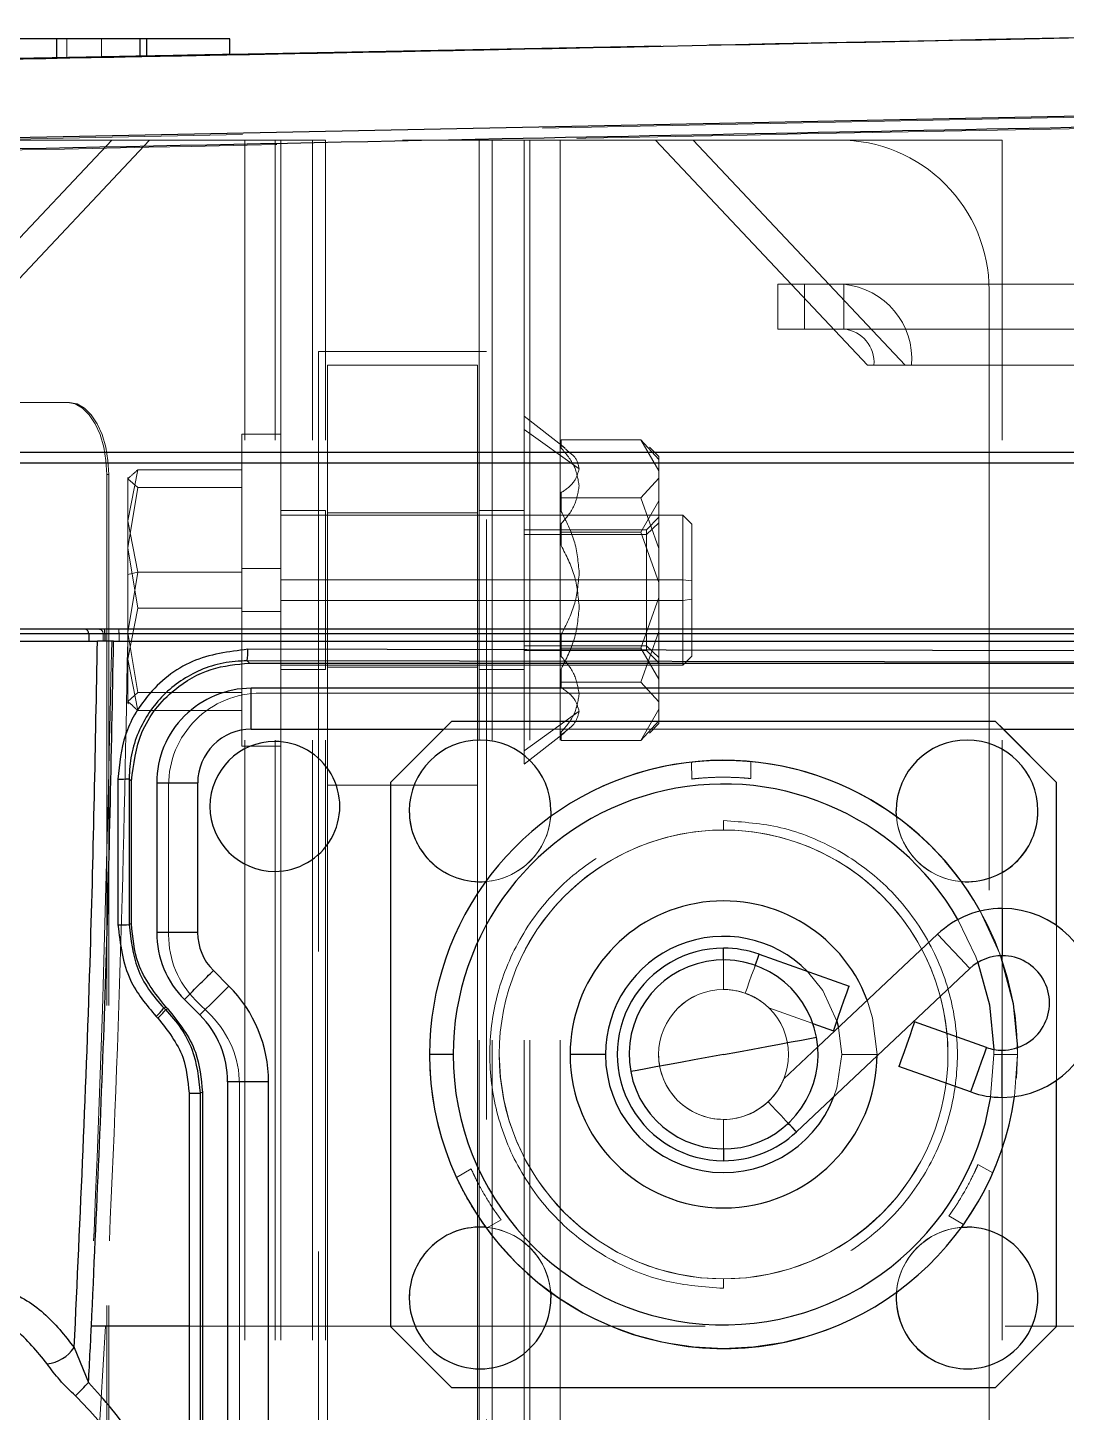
# Model space of a CAD drawing. Header units: millimetres. Extents: x 126 to 938, y 244 to 707.
# Drawn here: x 769.651 to 771.85, y 561.13 to 564.061 of the extents above; entities that cross this region are included whole.
import ezdxf

# ---------------------------------------------------------------- set-up
doc = ezdxf.new("R2010")
doc.units = ezdxf.units.MM
doc.linetypes.add('HIDDEN', pattern=[1.905, 1.27, -0.635])

msp = doc.modelspace()

# ---------------------------------------------------------------- linework, layer by layer
at = {"color": 7, "linetype": 'Continuous', "lineweight": 25}
for p, q in [((769.7128, 564.0373), (769.577, 564.0373)), ((769.7128, 563.9974), (769.7128, 564.0373)), ((769.8884, 564.0373), (769.7128, 564.0373)), ((769.8884, 564.0373), (769.8884, 564.0009)), ((769.903, 564.0373), (769.8884, 564.0373)), ((769.903, 564.0012), (769.903, 564.0373)), ((770.0786, 564.0373), (769.903, 564.0373)), ((770.0786, 564.0045), (770.0786, 564.0373)), ((769.4017, 563.9901), (770.0076, 564.002)), ((772.0838, 563.8773), (768.8381, 563.8114)), ((764.801, 563.1395), (772.9156, 563.1395)), ((764.8014, 563.1623), (772.9159, 563.1623)), ((772.9217, 562.7873), (768.5533, 562.7873)), ((769.7802, 562.7776), (767.9561, 562.7776)), ((767.9678, 562.7623), (769.7986, 562.7623)), ((769.7802, 562.7776), (769.7805, 562.7623)), ((769.8327, 562.7623), (769.7986, 562.7623)), ((772.8981, 562.7776), (769.8143, 562.7776)), ((769.8143, 562.7776), (769.8145, 562.7623)), ((769.8327, 562.7623), (772.9217, 562.7623)), ((770.1205, 562.7157), (770.1155, 562.7207)), ((772.1293, 562.7172), (770.1155, 562.7207)), ((770.1205, 562.7157), (772.1278, 562.7157)), ((770.1242, 562.5757), (770.1242, 562.6623)), ((772.1242, 562.6623), (770.1242, 562.6623)), ((770.5484, 562.5923), (770.4192, 562.463)), ((771.6999, 562.5923), (770.5484, 562.5923)), ((771.8292, 562.463), (771.6999, 562.5923)), ((770.1242, 562.5757), (770.5318, 562.5757)), ((771.7165, 562.5757), (772.1242, 562.5757)), ((769.8707, 562.4659), (769.8655, 562.471)), ((769.8707, 562.1643), (769.8707, 562.4659)), ((769.9242, 562.4623), (770.0108, 562.4623)), ((769.9242, 562.4623), (769.9242, 562.1451)), ((770.0108, 562.1451), (770.0108, 562.4623)), ((770.4192, 562.463), (770.4192, 561.3115)), ((771.8292, 562.1599), (771.8292, 562.463)), ((770.7587, 562.4028), (770.7582, 562.3908)), ((771.4901, 562.3908), (771.4897, 562.4028)), ((771.7142, 562.1963), (771.7142, 562.0963)), ((769.8707, 562.1643), (769.8658, 562.1623)), ((770.0108, 562.1451), (769.9242, 562.1451)), ((771.3235, 561.9032), (771.5771, 562.1419)), ((771.1242, 562.0873), (771.1242, 562.1123)), ((771.1994, 562.0993), (771.3901, 562.0317)), ((770.044, 562.0649), (770.0768, 562.0321)), ((771.2784, 561.7234), (771.6456, 562.0691)), ((769.9827, 562.0037), (770.0156, 561.9708)), ((769.9392, 561.9857), (769.9438, 561.9876)), ((769.9392, 561.9857), (769.9429, 561.9821)), ((769.9429, 561.9821), (769.9475, 561.984)), ((769.9438, 561.9876), (769.9475, 561.984)), ((771.3131, 561.9529), (771.3567, 561.9374)), ((771.6807, 561.902), (771.5286, 561.956)), ((770.5517, 561.8873), (770.5017, 561.8873)), ((770.8742, 561.8873), (770.7992, 561.8873)), ((771.7142, 561.7963), (771.7142, 561.8963)), ((771.6473, 561.8078), (771.4952, 561.8618)), ((770.1608, 561.8294), (770.0742, 561.8294)), ((770.0742, 561.8294), (770.0742, 559.0623)), ((770.1608, 559.0623), (770.1608, 561.8294)), ((771.8292, 561.3115), (771.8292, 561.8327)), ((769.9925, 561.8052), (769.9926, 561.3123)), ((770.0207, 561.8073), (770.0163, 561.8055)), ((770.0207, 561.8073), (770.0207, 559.0586)), ((771.1242, 561.6873), (771.1242, 561.6623)), ((771.6277, 561.5213), (771.6397, 561.5218)), ((770.7582, 561.3837), (770.7587, 561.3718)), ((769.9926, 561.3123), (769.7858, 561.3123)), ((770.4192, 561.3115), (770.5484, 561.1823)), ((771.6999, 561.1823), (771.8292, 561.3115)), ((769.7494, 561.2666), (769.7797, 561.1928)), ((770.5484, 561.1823), (771.6999, 561.1823))]:
    msp.add_line(p, q, dxfattribs=at)
at = {"color": 7, "linetype": 'HIDDEN', "lineweight": 18}
for p, q in [((769.577, 564.0373), (769.8884, 564.0373)), ((769.8884, 564.0373), (769.577, 564.0373)), ((769.577, 564.0373), (769.7337, 564.0373)), ((769.7337, 563.9978), (769.7337, 564.0373)), ((769.7337, 564.0373), (769.8069, 564.0373)), ((769.8069, 563.9993), (769.8069, 564.0373)), ((769.8069, 564.0373), (770.0786, 564.0373)), ((768.8362, 563.8087), (772.0837, 563.8751)), ((771.7142, 563.8227), (769.1743, 563.8227)), ((771.7142, 563.8227), (769.1743, 563.8227)), ((769.829, 563.8227), (769.3802, 563.3464)), ((769.9086, 563.8227), (769.4597, 563.3464)), ((769.5197, 563.8227), (770.1106, 563.8227)), ((769.5197, 563.8227), (770.1106, 563.8227)), ((770.1746, 563.8227), (769.829, 563.8227)), ((769.829, 563.8227), (769.9086, 563.8227)), ((770.2541, 563.8227), (769.9086, 563.8227)), ((770.1106, 559.3777), (770.1106, 563.8227)), ((770.1106, 563.8227), (770.2817, 563.8227)), ((770.1106, 559.3777), (770.1106, 563.8227)), ((770.1106, 563.8227), (770.1868, 563.8227)), ((770.1746, 559.3777), (770.1746, 563.8227)), ((770.1868, 563.8227), (770.1746, 563.8227)), ((770.1746, 563.8227), (770.2541, 563.8227)), ((770.1868, 559.3777), (770.1868, 563.8227)), ((770.1868, 563.8227), (770.2817, 563.8227)), ((770.1868, 559.3777), (770.1868, 563.8227)), ((770.2817, 563.8227), (770.1868, 563.8227)), ((770.2541, 559.3777), (770.2541, 563.8227)), ((770.2817, 563.8227), (770.2541, 563.8227)), ((770.2817, 559.3777), (770.2817, 563.8227)), ((770.2817, 559.3777), (770.2817, 563.8227)), ((770.6068, 563.8227), (770.6068, 559.3777)), ((770.7779, 563.8227), (770.6068, 563.8227)), ((770.6068, 563.8227), (770.7017, 563.8227)), ((770.6068, 563.8227), (770.6344, 563.8227)), ((770.6068, 563.8227), (770.6068, 559.3777)), ((770.7017, 563.8227), (770.6068, 563.8227)), ((770.6344, 563.8227), (770.6344, 559.3777)), ((770.6344, 563.8227), (770.7139, 563.8227)), ((770.6344, 563.8227), (770.9799, 563.8227)), ((770.7017, 563.8227), (770.7017, 559.3777)), ((770.7779, 563.8227), (770.7017, 563.8227)), ((770.7017, 563.8227), (770.7139, 563.8227)), ((770.7017, 563.8227), (770.7017, 559.3777)), ((770.7139, 563.8227), (770.7139, 559.3777)), ((770.7139, 563.8227), (771.0595, 563.8227)), ((770.7779, 563.8227), (770.7779, 559.3777)), ((771.3688, 563.8227), (770.7779, 563.8227)), ((770.7779, 563.8227), (770.7779, 559.3777)), ((771.3688, 563.8227), (770.7779, 563.8227)), ((770.9799, 563.8227), (771.4287, 563.3464)), ((771.0595, 563.8227), (770.9799, 563.8227)), ((771.0595, 563.8227), (771.5083, 563.3464)), ((771.7142, 559.3777), (771.7142, 563.8227)), ((771.7142, 559.3777), (771.7142, 563.8227)), ((771.2394, 563.4226), (771.2394, 563.5175)), ((771.2394, 563.5175), (771.2955, 563.5175)), ((774.0869, 563.5175), (771.2394, 563.5175)), ((771.2955, 563.5175), (771.2955, 563.4226)), ((771.2955, 563.5175), (771.3786, 563.5175)), ((774.4335, 563.5175), (771.3786, 563.5175)), ((771.3786, 563.4226), (771.3786, 563.5175)), ((771.6863, 563.5052), (771.6863, 559.6952)), ((771.6863, 563.5052), (771.6863, 559.6952)), ((771.2955, 563.4226), (771.2394, 563.4226)), ((774.0869, 563.4226), (771.2394, 563.4226)), ((771.2955, 563.4226), (771.3786, 563.4226)), ((771.3786, 563.4226), (774.4335, 563.4226)), ((770.622, 563.3752), (770.2664, 563.3752)), ((770.2664, 563.3752), (770.2664, 559.8446)), ((770.2664, 563.3752), (770.2664, 559.8446)), ((770.622, 563.3752), (770.2664, 563.3752)), ((770.622, 559.8446), (770.622, 563.3752)), ((770.622, 559.8446), (770.622, 563.3752)), ((770.603, 563.3464), (770.2855, 563.3464)), ((770.2855, 563.3464), (770.2855, 559.8539)), ((770.603, 563.3464), (770.2855, 563.3464)), ((770.2855, 563.3464), (770.2855, 559.8539)), ((770.2855, 563.0289), (770.2855, 563.3464)), ((770.2855, 563.3464), (770.603, 563.3464)), ((770.603, 563.3464), (770.2855, 563.3464)), ((770.2855, 559.8539), (770.2855, 563.3464)), ((770.603, 559.8539), (770.603, 563.3464)), ((770.603, 559.8539), (770.603, 563.3464)), ((770.603, 563.3464), (770.603, 563.0289)), ((770.603, 559.8539), (770.603, 563.3464)), ((771.5083, 563.3464), (771.4287, 563.3464)), ((771.4287, 563.3464), (771.4426, 563.3464)), ((771.4426, 563.3464), (771.5222, 563.3464)), ((774.4974, 563.3464), (771.4426, 563.3464)), ((771.5083, 563.3464), (771.5222, 563.3464)), ((774.577, 563.3464), (771.5222, 563.3464)), ((769.7352, 563.2671), (766.273, 563.2671)), ((769.7395, 563.2671), (766.2772, 563.2671)), ((769.7352, 563.2671), (769.7395, 563.2671)), ((770.788, 563.1716), (770.7017, 563.2385)), ((770.7017, 562.53), (770.7017, 563.2379)), ((770.1043, 562.8246), (770.1043, 563.2004)), ((770.1868, 563.2004), (770.1043, 563.2004)), ((770.1868, 562.8246), (770.1868, 563.2003)), ((770.8185, 563.1268), (770.7017, 563.2104)), ((770.7017, 563.2104), (770.7017, 562.5024)), ((770.7804, 563.1882), (770.7804, 563.1706)), ((770.7804, 563.1882), (770.9493, 563.1882)), ((770.7804, 563.1771), (770.7804, 563.1882)), ((770.7804, 563.1771), (770.7804, 563.1706)), ((770.9493, 563.1882), (770.9874, 563.1225)), ((770.9874, 563.1468), (770.9493, 563.1882)), ((770.9874, 563.1529), (770.9673, 563.173)), ((764.7882, 563.1623), (772.8839, 563.1623)), ((772.9153, 563.1395), (764.7901, 563.1395)), ((772.9156, 563.1623), (764.7904, 563.1623)), ((772.8842, 563.1623), (764.803, 563.1623)), ((770.9874, 563.1225), (770.9874, 563.1529)), ((770.9874, 563.1068), (770.9874, 563.1468)), ((769.8224, 563.1146), (769.8182, 563.1146)), ((769.8182, 560.0857), (769.8182, 563.1146)), ((769.8224, 560.0857), (769.8224, 563.1146)), ((769.8842, 563.125), (769.863, 563.0166)), ((769.863, 563.0166), (769.863, 563.1083)), ((769.863, 563.106), (769.8842, 563.087)), ((769.863, 563.106), (769.863, 562.9596)), ((770.1043, 563.125), (769.8842, 563.125)), ((770.1043, 562.9081), (770.1043, 563.125)), ((770.1043, 563.087), (770.1043, 563.125)), ((770.9493, 563.0654), (770.9874, 563.1068)), ((770.9874, 563.1225), (770.9874, 563.0588)), ((770.9874, 563.1068), (770.9874, 562.9582)), ((769.8842, 563.087), (769.863, 562.9596)), ((770.1043, 563.087), (769.8842, 563.087)), ((770.1043, 562.8322), (770.1043, 563.087)), ((770.7804, 563.0366), (770.7804, 563.0765)), ((770.7804, 563.0654), (770.7804, 563.0765)), ((770.7804, 563.0654), (770.9493, 563.0654)), ((770.7804, 563.0366), (770.7804, 563.0654)), ((770.9874, 562.9582), (770.9493, 563.0654)), ((770.9874, 563.0588), (770.9493, 562.9931)), ((770.9874, 562.8859), (770.9874, 563.0588)), ((769.863, 563.0166), (769.8842, 562.9081)), ((769.863, 562.9031), (769.863, 563.0166)), ((770.2817, 563.0385), (770.1868, 563.0385)), ((770.1868, 562.7019), (770.1868, 563.0385)), ((770.1868, 563.0385), (770.1868, 562.7019)), ((771.0377, 563.0289), (770.1868, 563.0289)), ((770.1868, 562.8483), (770.1868, 563.0288)), ((770.2817, 562.7019), (770.2817, 563.0385)), ((770.2817, 563.0385), (770.2817, 562.7019)), ((770.603, 563.0334), (770.2855, 563.0334)), ((770.2855, 562.707), (770.2855, 563.0334)), ((770.2855, 563.0334), (770.2855, 562.707)), ((770.603, 563.0289), (770.2855, 563.0289)), ((770.2855, 560.1714), (770.2855, 563.0289)), ((770.603, 562.707), (770.603, 563.0334)), ((770.603, 563.0334), (770.603, 562.707)), ((770.603, 560.1714), (770.603, 563.0289)), ((770.6068, 563.0385), (770.7017, 563.0385)), ((770.6068, 563.0385), (770.6068, 562.7019)), ((770.6068, 562.7019), (770.6068, 563.0385)), ((770.7017, 563.0385), (770.7017, 562.7019)), ((770.7017, 562.7019), (770.7017, 563.0385)), ((770.9874, 563.0245), (770.9608, 562.9978)), ((770.9874, 562.7276), (770.9874, 563.0243)), ((771.0377, 562.8483), (771.0377, 563.0289)), ((771.0568, 563.0099), (771.0377, 563.0289)), ((770.7017, 562.7523), (770.7017, 562.9978)), ((770.9608, 562.9978), (770.7017, 562.9978)), ((770.7017, 562.9881), (770.9608, 562.9881)), ((770.7017, 562.9881), (770.7017, 562.7425)), ((770.7804, 563.0107), (770.7804, 562.9643)), ((770.7804, 563.0107), (770.7804, 562.9931)), ((770.7804, 562.9931), (770.7804, 562.9643)), ((770.7804, 562.9931), (770.9493, 562.9931)), ((770.9493, 562.9931), (770.9874, 562.8859)), ((770.9608, 562.9881), (770.9874, 563.0127)), ((770.9608, 562.7523), (770.9608, 562.9978)), ((770.9608, 562.9881), (770.9608, 562.7425)), ((770.9874, 563.0127), (770.9874, 562.716)), ((771.0568, 562.8509), (771.0568, 563.0099)), ((769.863, 562.9596), (769.8842, 562.8322)), ((769.863, 562.9596), (769.863, 562.7238)), ((770.9874, 562.8545), (770.9874, 562.9582)), ((769.8842, 562.9081), (769.863, 562.7807)), ((769.863, 562.9031), (769.8842, 562.9081)), ((769.863, 562.7807), (769.863, 562.9031)), ((770.1043, 562.9081), (769.8842, 562.9081)), ((770.1043, 562.9158), (770.1043, 562.54)), ((770.1868, 562.9158), (770.1043, 562.9158)), ((770.1043, 562.6533), (770.1043, 562.9081)), ((770.1868, 562.9158), (770.1868, 562.54)), ((771.0377, 562.8921), (770.1868, 562.8921)), ((770.1868, 562.8921), (770.1868, 562.7115)), ((770.9874, 562.8859), (770.9874, 562.7822)), ((771.0377, 562.8921), (771.0377, 562.7114)), ((771.0568, 562.8895), (771.0377, 562.8921)), ((771.0568, 562.8895), (771.0568, 562.7305)), ((771.0377, 562.8483), (770.1868, 562.8483)), ((770.9493, 562.7473), (770.9874, 562.8545)), ((770.9874, 562.8545), (770.9874, 562.6815)), ((771.0568, 562.8509), (771.0377, 562.8483)), ((769.8842, 562.8322), (769.863, 562.7238)), ((770.1043, 562.8322), (769.8842, 562.8322)), ((770.1043, 562.6154), (770.1043, 562.8322)), ((770.1868, 562.8246), (770.1043, 562.8246)), ((767.9488, 562.7873), (769.7729, 562.7873)), ((769.8031, 562.7873), (767.9488, 562.7873)), ((768.5759, 562.7873), (772.9214, 562.7873)), ((769.7729, 562.7873), (769.8138, 562.7873)), ((769.8436, 562.7873), (769.8031, 562.7873)), ((769.8138, 562.7873), (772.8976, 562.7873)), ((772.8973, 562.7873), (769.8436, 562.7873)), ((770.9874, 562.7822), (770.9493, 562.675)), ((770.9874, 562.6336), (770.9874, 562.7822)), ((767.9561, 562.7776), (769.8104, 562.7776)), ((767.9567, 562.7623), (769.7805, 562.7623)), ((769.8106, 562.7623), (767.9567, 562.7623)), ((769.8289, 562.7623), (767.9678, 562.7623)), ((769.7805, 562.7623), (769.8145, 562.7623)), ((769.8104, 562.7776), (769.8106, 562.7623)), ((769.8444, 562.7623), (769.8106, 562.7623)), ((769.8145, 562.7623), (772.8976, 562.7623)), ((769.8289, 562.7623), (769.8626, 562.7623)), ((769.8442, 562.7776), (769.8444, 562.7623)), ((769.8442, 562.7776), (772.8978, 562.7776)), ((772.8973, 562.7623), (769.8444, 562.7623)), ((772.9214, 562.7623), (769.8626, 562.7623)), ((769.863, 562.7807), (769.8842, 562.6533)), ((769.863, 562.6343), (769.863, 562.7807)), ((770.7804, 562.7297), (770.7804, 562.776)), ((770.7804, 562.7473), (770.7804, 562.776)), ((769.863, 562.7238), (769.8842, 562.6154)), ((769.863, 562.7238), (769.863, 562.6321)), ((770.7017, 562.7523), (770.9608, 562.7523)), ((770.7017, 562.7425), (770.9608, 562.7425)), ((770.7804, 562.7473), (770.9493, 562.7473)), ((770.7804, 562.7297), (770.7804, 562.7473)), ((770.9874, 562.6815), (770.9493, 562.7473)), ((770.9608, 562.7523), (770.9874, 562.7276)), ((770.9608, 562.7425), (770.9874, 562.7159)), ((771.0377, 562.7114), (771.0568, 562.7305)), ((770.1868, 562.7114), (771.0377, 562.7114)), ((770.2817, 562.7019), (770.1868, 562.7019)), ((770.603, 562.707), (770.2855, 562.707)), ((770.6068, 562.7019), (770.7017, 562.7019)), ((770.7804, 562.7037), (770.7804, 562.6639)), ((770.7804, 562.7037), (770.7804, 562.675)), ((770.7804, 562.675), (770.9493, 562.675)), ((770.7804, 562.675), (770.7804, 562.6639)), ((770.9493, 562.675), (770.9874, 562.6336)), ((770.9874, 562.6179), (770.9874, 562.6815)), ((769.8842, 562.6533), (769.863, 562.6343)), ((770.1043, 562.6533), (769.8842, 562.6533)), ((770.1043, 562.6154), (770.1043, 562.6533)), ((770.1242, 562.6623), (772.1242, 562.6623)), ((772.1442, 562.6523), (770.1442, 562.6523)), ((770.1442, 562.6523), (772.1442, 562.6523)), ((769.8625, 562.6329), (769.8644, 562.6295)), ((770.1043, 562.6154), (769.8842, 562.6154)), ((770.8185, 562.6136), (770.7017, 562.53)), ((770.9493, 562.5521), (770.9874, 562.6179)), ((770.9874, 562.6336), (770.9874, 562.5935)), ((770.9874, 562.6179), (770.9874, 562.5875)), ((770.5484, 562.5923), (770.5318, 562.5757)), ((771.6999, 562.5923), (770.5484, 562.5923)), ((770.9874, 562.5935), (770.9493, 562.5521)), ((770.9673, 562.5673), (770.9874, 562.5875)), ((771.7165, 562.5757), (771.6999, 562.5923)), ((770.5318, 562.5757), (770.4192, 562.463)), ((770.5318, 562.5757), (771.7165, 562.5757)), ((770.7017, 562.5019), (770.788, 562.5687)), ((770.7804, 562.5632), (770.7804, 562.5698)), ((770.7804, 562.5521), (770.7804, 562.5698)), ((770.7804, 562.5632), (770.7804, 562.5521)), ((770.7804, 562.5521), (770.9493, 562.5521)), ((771.8292, 562.463), (771.7165, 562.5757)), ((770.1043, 562.54), (770.1868, 562.54)), ((771.0566, 562.5061), (771.0569, 562.4702)), ((771.1816, 562.5071), (771.1819, 562.4712)), ((769.9242, 562.1451), (769.9242, 562.4623)), ((770.4192, 562.463), (770.4192, 561.3115)), ((771.8292, 561.3115), (771.8292, 562.463)), ((769.9492, 562.4573), (769.9492, 562.1401)), ((769.9492, 562.1401), (769.9492, 562.4573)), ((770.603, 562.4574), (770.2855, 562.4574)), ((770.2855, 560.7429), (770.2855, 562.4574)), ((770.603, 562.4574), (770.2855, 562.4574)), ((770.2855, 562.4574), (770.2855, 560.7429)), ((770.603, 560.7429), (770.603, 562.4574)), ((770.603, 562.4574), (770.603, 560.7429)), ((771.1242, 562.3823), (771.1242, 562.3623)), ((771.7142, 562.0963), (771.7142, 562.1963)), ((771.8292, 561.8327), (771.8292, 562.1599)), ((771.1242, 562.1123), (771.1242, 562.0248)), ((771.1242, 562.0248), (771.1242, 562.0873)), ((770.0156, 561.9708), (769.9827, 562.0037)), ((770.0063, 562.0022), (770.0391, 561.9694)), ((770.0391, 561.9694), (770.0063, 562.0022)), ((771.2199, 561.9859), (771.3131, 561.9529)), ((771.3675, 561.9446), (771.3742, 561.8873)), ((771.2515, 561.8355), (771.3235, 561.9032)), ((771.3742, 561.8873), (771.4492, 561.8873)), ((771.6967, 561.8873), (771.6896, 561.7978)), ((771.6966, 561.8978), (771.6967, 561.8873)), ((771.6967, 561.8873), (771.7467, 561.8873)), ((771.7142, 561.8963), (771.7142, 561.7963)), ((771.7467, 561.8873), (771.7402, 561.798)), ((771.7465, 561.9017), (771.7467, 561.8873)), ((770.0742, 559.0623), (770.0742, 561.8294)), ((770.0992, 561.8244), (770.0992, 559.0573)), ((770.0992, 559.0573), (770.0992, 561.8244)), ((771.1242, 561.6623), (771.1242, 561.7498)), ((771.1242, 561.7498), (771.1242, 561.6873)), ((770.5586, 561.6271), (770.5896, 561.6452)), ((771.6939, 561.6364), (771.6626, 561.6541)), ((770.622, 561.5193), (770.653, 561.5375)), ((771.6323, 561.5276), (771.601, 561.5453)), ((771.1242, 561.3923), (771.1242, 561.4123)), ((769.8155, 561.3123), (769.7686, 560.529)), ((769.8155, 561.3123), (772.9214, 561.3123)), ((770.4192, 561.3115), (770.5484, 561.1823)), ((771.6999, 561.1823), (771.8292, 561.3115)), ((770.5484, 561.1823), (771.6999, 561.1823))]:
    msp.add_line(p, q, dxfattribs=at)
at = {"color": 7, "linetype": 'HIDDEN', "lineweight": 18, "flags": 128}
for points in [[(769.7128, 563.9974), (769.6367, 563.9959), (769.577, 563.9947)], [(769.7337, 563.9978), (769.7747, 563.9987), (769.8069, 563.9993)], [(770.0786, 564.0045), (769.9803, 564.0027), (769.903, 564.0012)], [(769.8182, 563.1146), (769.8166, 563.1444), (769.8119, 563.173), (769.8042, 563.1993), (769.7939, 563.2224), (769.7813, 563.2414), (769.767, 563.2555), (769.7514, 563.2641), (769.7352, 563.2671)], [(769.7395, 563.2671), (769.7557, 563.2641), (769.7712, 563.2555), (769.7856, 563.2414), (769.7981, 563.2224), (769.8085, 563.1993), (769.8161, 563.173), (769.8208, 563.1444), (769.8224, 563.1146)], [(771.6203, 562.1729), (771.658, 562.0941), (771.6625, 562.0819)], [(771.6676, 562.1908), (771.7091, 562.1002), (771.7105, 562.0962)], [(771.5771, 562.1419), (771.5797, 562.1392), (771.5871, 562.1313), (771.5982, 562.1194), (771.6114, 562.1055), (771.6245, 562.0916), (771.6356, 562.0798), (771.643, 562.0719), (771.6456, 562.0691)], [(771.1994, 562.0993), (771.1986, 562.0972), (771.1964, 562.091), (771.193, 562.0812), (771.1886, 562.0688), (771.1836, 562.055), (771.1786, 562.0408), (771.174, 562.0277), (771.1701, 562.0168)], [(771.1701, 562.0168), (771.174, 562.0277), (771.1786, 562.0408), (771.1836, 562.055), (771.1886, 562.0688), (771.191, 562.0757)], [(771.3021, 562.0629), (771.3345, 562.0224), (771.364, 561.9579)], [(771.3901, 562.0317), (771.3888, 562.0281), (771.3852, 562.0179), (771.3798, 562.0026), (771.3734, 561.9845), (771.367, 561.9665), (771.3616, 561.9512), (771.358, 561.941), (771.3567, 561.9374)], [(771.4283, 562.0019), (771.4397, 561.965), (771.4492, 561.8873)], [(771.4952, 561.8618), (771.4964, 561.8653), (771.5001, 561.8756), (771.5055, 561.8909), (771.5119, 561.9089), (771.5183, 561.9269), (771.5237, 561.9422), (771.5273, 561.9524), (771.5286, 561.956)], [(771.3742, 561.8873), (771.364, 561.8168), (771.3577, 561.7981)], [(771.6473, 561.8078), (771.6486, 561.8114), (771.6522, 561.8216), (771.6576, 561.8369), (771.664, 561.8549), (771.6704, 561.873), (771.6758, 561.8882), (771.6795, 561.8985), (771.6807, 561.902)], [(771.2184, 561.7871), (771.2263, 561.7787), (771.2358, 561.7686), (771.2461, 561.7577), (771.2562, 561.747), (771.2652, 561.7374), (771.2723, 561.7299), (771.2768, 561.7251), (771.2784, 561.7234)], [(771.2612, 561.7416), (771.2562, 561.747), (771.2461, 561.7577), (771.2358, 561.7686), (771.2263, 561.7787), (771.2184, 561.7871)]]:
    msp.add_lwpolyline(points, dxfattribs=at)
at = {"color": 7, "linetype": 'Continuous', "lineweight": 25, "flags": 128}
for points in [[(772.1305, 562.7413), (771.0028, 562.7433), (770.1168, 562.7448)], [(769.8418, 562.4703), (769.8419, 562.2975), (769.842, 562.1617)], [(769.8655, 562.471), (769.8657, 562.2981), (769.8658, 562.1623)], [(771.6456, 562.0691), (771.643, 562.0719), (771.6356, 562.0798), (771.6245, 562.0916), (771.6114, 562.1055), (771.5982, 562.1194), (771.5871, 562.1313), (771.5797, 562.1392), (771.5771, 562.1419)], [(771.191, 562.0757), (771.193, 562.0812), (771.1964, 562.091), (771.1986, 562.0972), (771.1994, 562.0993)], [(771.6625, 562.0819), (771.6869, 561.9924), (771.6966, 561.8978)], [(771.7105, 562.0962), (771.7372, 561.9954), (771.7465, 561.9017)], [(770.0156, 561.9708), (770.0499, 562.0051), (770.0768, 562.0321)], [(771.3567, 561.9374), (771.358, 561.941), (771.3616, 561.9512), (771.367, 561.9665), (771.3734, 561.9845), (771.3798, 562.0026), (771.3852, 562.0179), (771.3888, 562.0281), (771.3901, 562.0317)], [(771.364, 561.9579), (771.364, 561.9577), (771.3675, 561.9446)], [(771.5286, 561.956), (771.5273, 561.9524), (771.5237, 561.9422), (771.5183, 561.9269), (771.5119, 561.9089), (771.5055, 561.8909), (771.5001, 561.8756), (771.4964, 561.8653), (771.4952, 561.8618)], [(771.1242, 561.8873), (771.1555, 561.8931), (771.1862, 561.8987), (771.2155, 561.9041), (771.2428, 561.9092), (771.2675, 561.9137), (771.289, 561.9177), (771.3069, 561.921), (771.3208, 561.9236)], [(771.1242, 561.8873), (771.0928, 561.8815), (771.0621, 561.8758), (771.0328, 561.8704), (771.0055, 561.8653), (770.9808, 561.8608), (770.9593, 561.8568), (770.9414, 561.8535), (770.9275, 561.8509)], [(771.6807, 561.902), (771.6795, 561.8985), (771.6758, 561.8882), (771.6704, 561.873), (771.664, 561.8549), (771.6576, 561.8369), (771.6522, 561.8216), (771.6486, 561.8114), (771.6473, 561.8078)]]:
    msp.add_lwpolyline(points, dxfattribs=at)
at = {"color": 7, "linetype": 'HIDDEN', "lineweight": 18}
for centre, radius, start, end in [((771.3688, 563.5052), 0.3175, 359.9998, 90.0002), ((771.3688, 563.5052), 0.3175, 359.9998, 90.0002), ((771.3636, 563.3591), 0.1591, 355.4353, 84.5596), ((771.3719, 563.3521), 0.0709, 355.4304, 84.564), ((769.8016, 562.7785), 0.00887, 354.1443, 80.1709), ((769.8009, 562.78), 0.0433, 356.8754, 9.6999), ((770.1242, 562.4623), 0.2, 89.9998, 180.0002), ((770.1442, 562.4573), 0.195, 90, 180.0018), ((770.1442, 562.4573), 0.195, 90, 180.0018), ((770.1742, 562.4123), 0.1375, 90.0012, 269.9988), ((770.1742, 562.4123), 0.1375, 269.9988, 90.0012), ((770.6087, 562.4028), 0.15, 0.0002, 179.9998), ((771.6397, 562.4028), 0.15, 0.0015, 179.9985), ((771.1242, 561.8873), 0.6225, 359.9997, 180.0003), ((770.6087, 562.4028), 0.15, 179.9983, 0.0017), ((771.6397, 562.4028), 0.15, 179.9993, 0.0007), ((770.6087, 562.4027), 0.15, 274.565, 355.435), ((771.6397, 562.4028), 0.15, 184.5693, 265.4307), ((771.1242, 561.8873), 0.475, 359.9996, 180.0004), ((771.1242, 561.8873), 0.475, 89.9994, 180.0006), ((771.1242, 561.8873), 0.475, 359.9982, 90.0011), ((770.1242, 562.1451), 0.2, 180.0045, 224.997), ((770.1442, 562.1401), 0.195, 179.9994, 225.0006), ((770.1442, 562.1401), 0.195, 179.9994, 225.0006), ((771.1242, 561.8872), 0.1375, 90.0021, 179.9979), ((771.1242, 561.8873), 0.1375, 0, 180), ((771.1242, 561.8872), 0.1375, 90.0021, 179.9979), ((771.1242, 561.8873), 0.1375, 0, 180), ((771.1242, 561.8873), 0.1374, 70.467, 90.0065), ((771.1242, 561.8873), 0.1374, 70.467, 90.0065), ((769.8742, 561.8294), 0.2, 359.9981, 45.0017), ((769.8941, 561.8244), 0.205, 0.0002, 44.9971), ((769.8941, 561.8244), 0.205, 0.0002, 44.9971), ((771.1242, 561.8873), 0.6225, 180.0003, 359.9997), ((771.1242, 561.8873), 0.475, 180.0004, 359.9996), ((771.1242, 561.8873), 0.475, 180.0001, 270.0006), ((771.1242, 561.8873), 0.1375, 180.0003, 270.0022), ((771.1242, 561.8873), 0.1375, 180.0025, 359.9975), ((771.1242, 561.8873), 0.1375, 180.0003, 270.0022), ((771.1242, 561.8873), 0.1375, 180.0025, 359.9975), ((771.1242, 561.8872), 0.475, 269.9989, 0.0011), ((771.1242, 561.8872), 0.1375, 269.9983, 313.2705), ((771.1242, 561.8872), 0.1375, 269.9983, 313.2705), ((770.6087, 561.3718), 0.15, 0.0002, 179.9998), ((771.6397, 561.3718), 0.15, 89.9993, 270.0007), ((771.6397, 561.3718), 0.15, 269.9993, 90.0007), ((770.6086, 561.3718), 0.15, 4.5693, 85.4307), ((771.6396, 561.3718), 0.15, 94.563, 175.437), ((770.6087, 561.3718), 0.15, 179.9983, 0.0017)]:
    msp.add_arc(centre, radius, start, end, dxfattribs=at)
at = {"color": 7, "linetype": 'Continuous', "lineweight": 25}
for centre, radius, start, end in [((769.7714, 562.7785), 0.00887, 354.1443, 80.1709), ((769.765, 562.7799), 0.0493, 357.2779, 8.521), ((769.984, 562.7395), 0.1328, 351.8725, 2.2924), ((770.1242, 562.4623), 0.2, 89.9998, 180.0002), ((770.1242, 562.4623), 0.1134, 89.997, 180.003), ((770.1742, 562.4123), 0.1375, 90.0012, 269.9988), ((770.1742, 562.4123), 0.1375, 269.9988, 90.0012), ((770.6087, 562.4028), 0.15, 0.0002, 179.9998), ((771.6397, 562.4028), 0.15, 0.0015, 179.9985), ((771.1242, 561.8873), 0.6225, 29.1845, 180.0002), ((769.847, 562.689), 0.2188, 268.626, 274.8524), ((771.1242, 561.8872), 0.5725, 29.9301, 179.9995), ((770.6087, 562.4028), 0.15, 180.0015, 274.564), ((771.6397, 562.4028), 0.15, 265.4348, 359.9976), ((771.1242, 561.8873), 0.325, 20.6472, 180.0004), ((771.7142, 561.9962), 0.2, 90.0053, 133.2612), ((771.7142, 561.9963), 0.2, 270.0009, 89.9991), ((769.8472, 562.4633), 0.3016, 269.0224, 273.5364), ((770.1242, 562.1451), 0.2, 180.0045, 224.997), ((770.1241, 562.1451), 0.1134, 179.9994, 225.0006), ((771.1242, 561.8873), 0.25, 44.6291, 180.0003), ((771.1242, 561.8873), 0.225, 89.9988, 270.0012), ((771.1242, 561.8873), 0.225, 70.4692, 89.9985), ((771.1242, 561.8873), 0.2, 10.4706, 190.4692), ((771.7142, 561.9963), 0.1, 90.0002, 133.2672), ((771.7142, 561.9963), 0.1, 269.9983, 90.0017), ((769.8742, 561.8294), 0.2866, 359.9978, 45.0044), ((769.8263, 562.0719), 0.142, 312.7953, 322.6629), ((769.83, 562.0683), 0.1421, 312.7772, 322.6415), ((769.8742, 561.8294), 0.2, 359.9981, 45.0017), ((771.1242, 561.8873), 0.2, 190.4706, 10.4692), ((771.1242, 561.8873), 0.6225, 180.0001, 351.7561), ((771.1242, 561.8873), 0.5725, 180.0004, 351.0108), ((771.1242, 561.8873), 0.325, 180.0005, 359.9995), ((771.1242, 561.8873), 0.25, 180.0002, 339.1095), ((771.7142, 561.9962), 0.0999, 250.4671, 270.0057), ((769.9977, 562.3253), 0.5202, 269.4244, 272.0417), ((771.7142, 561.9963), 0.2, 250.4739, 269.999), ((764.1479, 555.028), 9.7812, 43.19751, 43.34395), ((771.1242, 561.8873), 0.225, 270, 313.2657), ((770.6087, 561.3718), 0.15, 85.4327, 180.0018), ((771.6397, 561.3718), 0.15, 269.9993, 90.0007), ((771.6397, 561.3718), 0.15, 175.4314, 270.0011), ((770.6087, 561.3718), 0.15, 179.9983, 0.0017), ((769.6827, 561.3131), 0.0812, 276.4502, 325.1133), ((769.0074, 561.9151), 1.0574, 314.7672, 316.9147)]:
    msp.add_arc(centre, radius, start, end, dxfattribs=at)
at = {"color": 7, "linetype": 'HIDDEN', "lineweight": 18}
for points, knots in [([(772.8958, 564.0606), (772.116, 564.0446), (770.5562, 564.0125), (768.6685, 563.9781), (767.2333, 563.9325), (766.4934, 563.9016), (765.9981, 563.8768), (765.7493, 563.8635), (765.5036, 563.8494), (765.2577, 563.8344), (765.0085, 563.8182), (764.7476, 563.8001), (764.4804, 563.7803), (764.2162, 563.7593), (763.9736, 563.739), (763.8203, 563.7252), (763.7484, 563.7188)], [0, 0, 0, 0, 0.255564, 0.511199, 0.618605, 0.726047, 0.753863, 0.781078, 0.807685, 0.834502, 0.861801, 0.8895, 0.920222, 0.949587, 0.976338, 1, 1, 1, 1]), ([(772.3636, 564.0499), (771.7612, 564.0375), (770.3787, 564.0091), (768.8986, 563.9823), (767.9238, 563.954), (767.6312, 563.9448), (767.3387, 563.9347), (767.1358, 563.9274), (767.0155, 563.9225), (766.918, 563.9186), (766.7366, 563.9115), (766.5703, 563.904), (766.4787, 563.8999)], [0, 0, 0, 0, 0.307062, 0.704648, 0.754357, 0.804072, 0.853794, 0.90352, 0.907516, 0.915173, 0.95325, 1, 1, 1, 1]), ([(769.903, 564.0012), (769.8422, 564), (769.7335, 563.9979), (769.6248, 563.9957), (769.577, 563.9947)], [0, 0, 0, 0, 0.559997, 1, 1, 1, 1]), ([(769.577, 563.9947), (769.6351, 563.9959), (769.7389, 563.998), (769.8427, 564), (769.8884, 564.0009)], [0, 0, 0, 0, 0.5599878, 1, 1, 1, 1]), ([(769.577, 563.9947), (769.6062, 563.9953), (769.6585, 563.9963), (769.7107, 563.9974), (769.7337, 563.9978)], [0, 0, 0, 0, 0.560006, 1, 1, 1, 1]), ([(769.8884, 564.0009), (769.8556, 564.0002), (769.7971, 563.9991), (769.7386, 563.9979), (769.7128, 563.9974)], [0, 0, 0, 0, 0.560006, 1, 1, 1, 1]), ([(769.8069, 563.9993), (769.8576, 564.0003), (769.9482, 564.0021), (770.0387, 564.0038), (770.0786, 564.0045)], [0, 0, 0, 0, 0.560001, 1, 1, 1, 1]), ([(772.0832, 563.8513), (771.477, 563.8395), (770.3944, 563.8183), (769.312, 563.7948), (768.8357, 563.7845)], [0, 0, 0, 0, 0.56, 1, 1, 1, 1]), ([(770.7804, 563.1771), (770.7828, 563.1751), (770.7895, 563.1692), (770.7984, 563.1609), (770.8133, 563.1495), (770.8163, 563.1365), (770.8185, 563.1268)], [0, 0, 0, 0, 0.144413, 0.414463, 0.564604, 1, 1, 1, 1]), ([(770.8185, 563.0907), (770.8161, 563.105), (770.811, 563.1352), (770.791, 563.1584), (770.7804, 563.1706)], [0, 0, 0, 0, 0.474985, 1, 1, 1, 1]), ([(769.8842, 563.125), (769.8789, 563.1202), (769.8718, 563.1139), (769.8647, 563.1075), (769.863, 563.106)], [0, 0, 0, 0, 0.760211, 1, 1, 1, 1]), ([(770.8185, 563.1268), (770.8157, 563.1176), (770.8093, 563.0963), (770.7909, 563.0836), (770.7804, 563.0765)], [0, 0, 0, 0, 0.434796, 1, 1, 1, 1]), ([(770.7804, 563.0107), (770.7909, 563.0229), (770.811, 563.0461), (770.8161, 563.0763), (770.8185, 563.0906)], [0, 0, 0, 0, 0.52463, 1, 1, 1, 1]), ([(770.7804, 563.0366), (770.791, 563.0161), (770.8121, 562.9752), (770.8164, 562.9293), (770.8185, 562.9063)], [0, 0, 0, 0, 0.499994, 1, 1, 1, 1]), ([(770.8185, 562.834), (770.8164, 562.857), (770.8121, 562.9028), (770.791, 562.9438), (770.7804, 562.9643)], [0, 0, 0, 0, 0.499617, 1, 1, 1, 1]), ([(770.8185, 562.9063), (770.8164, 562.8834), (770.8121, 562.8375), (770.791, 562.7965), (770.7804, 562.776)], [0, 0, 0, 0, 0.499638, 1, 1, 1, 1]), ([(770.7804, 562.7037), (770.791, 562.7242), (770.8121, 562.7652), (770.8164, 562.8111), (770.8185, 562.834)], [0, 0, 0, 0, 0.500014, 1, 1, 1, 1]), ([(769.8289, 562.7623), (769.8195, 562.3458), (769.8029, 561.6016), (769.7556, 560.8588), (769.7348, 560.5317)], [0, 0, 0, 0, 0.559646, 1, 1, 1, 1]), ([(769.8104, 562.7776), (769.8155, 562.7776), (769.8268, 562.7776), (769.838, 562.7776), (769.8442, 562.7776)], [0, 0, 0, 0, 0.454562, 1, 1, 1, 1]), ([(769.8626, 562.7623), (769.858, 562.5205), (769.8488, 562.0369), (769.8266, 561.5538), (769.8155, 561.3123)], [0, 0, 0, 0, 0.500008, 1, 1, 1, 1]), ([(770.7804, 562.7297), (770.7909, 562.7175), (770.811, 562.6942), (770.8161, 562.6641), (770.8185, 562.6497)], [0, 0, 0, 0, 0.52463, 1, 1, 1, 1]), ([(770.8185, 562.6136), (770.8157, 562.6228), (770.8093, 562.6441), (770.7908, 562.6567), (770.7804, 562.6639)], [0, 0, 0, 0, 0.435348, 1, 1, 1, 1]), ([(770.8185, 562.6497), (770.8161, 562.6354), (770.811, 562.6052), (770.791, 562.5819), (770.7804, 562.5698)], [0, 0, 0, 0, 0.475019, 1, 1, 1, 1]), ([(769.863, 562.6343), (769.8646, 562.6329), (769.8706, 562.6275), (769.8777, 562.6212), (769.8831, 562.6163), (769.8842, 562.6154)], [0, 0, 0, 0, 0.232078, 0.84612, 1, 1, 1, 1]), ([(770.7804, 562.5632), (770.7827, 562.5653), (770.7917, 562.5735), (770.8109, 562.5857), (770.816, 562.6042), (770.8185, 562.6136)], [0, 0, 0, 0, 0.144328, 0.565252, 1, 1, 1, 1]), ([(771.1816, 562.5071), (771.18, 562.5072), (771.1739, 562.5078), (771.161, 562.5087), (771.1418, 562.5096), (771.1191, 562.5099), (771.0964, 562.5093), (771.0771, 562.5081), (771.0643, 562.5069), (771.0582, 562.5062), (771.0566, 562.5061)], [0, 0, 0, 0, 0.038235, 0.146742, 0.308688, 0.499652, 0.690723, 0.853003, 0.961705, 1, 1, 1, 1]), ([(771.0566, 562.5061), (771.0582, 562.5062), (771.0643, 562.5069), (771.0771, 562.5081), (771.0963, 562.5093), (771.119, 562.5099), (771.1417, 562.5096), (771.161, 562.5087), (771.1739, 562.5078), (771.18, 562.5072), (771.1816, 562.5071)], [0, 0, 0, 0, 0.0382, 0.14676, 0.308707, 0.499635, 0.690741, 0.853018, 0.961717, 1, 1, 1, 1]), ([(771.0569, 562.4702), (771.0585, 562.4704), (771.0645, 562.4711), (771.0774, 562.4723), (771.0966, 562.4736), (771.1193, 562.4742), (771.142, 562.4739), (771.1613, 562.473), (771.1742, 562.472), (771.1803, 562.4714), (771.1819, 562.4712)], [0, 0, 0, 0, 0.038264, 0.146797, 0.308737, 0.499624, 0.690685, 0.852946, 0.961658, 1, 1, 1, 1]), ([(771.1819, 562.4712), (771.1803, 562.4714), (771.1742, 562.472), (771.1613, 562.473), (771.1421, 562.4739), (771.1194, 562.4742), (771.0967, 562.4736), (771.0774, 562.4723), (771.0646, 562.4711), (771.0585, 562.4704), (771.0569, 562.4702)], [0, 0, 0, 0, 0.038248, 0.146814, 0.308744, 0.499662, 0.690691, 0.852966, 0.961689, 1, 1, 1, 1]), ([(771.1242, 561.3923), (771.0833, 561.3952), (770.9989, 561.4013), (770.8775, 561.4516), (770.7697, 561.5327), (770.6881, 561.6406), (770.6397, 561.762), (770.6241, 561.8872), (770.6396, 562.0125), (770.6881, 562.1339), (770.7697, 562.2418), (770.8775, 562.3229), (770.9989, 562.3732), (771.0833, 562.3793), (771.1242, 562.3823)], [0, 0, 0, 0, 0.078857, 0.1628687, 0.2499998, 0.337117, 0.4211265, 0.4999993, 0.5788601, 0.6628682, 0.7500023, 0.8371172, 0.9211268, 1, 1, 1, 1]), ([(771.1242, 562.3823), (771.165, 562.3793), (771.2494, 562.3732), (771.3708, 562.3229), (771.4786, 562.2418), (771.5602, 562.1339), (771.6087, 562.0125), (771.6242, 561.8873), (771.6087, 561.762), (771.5602, 561.6406), (771.4786, 561.5327), (771.3709, 561.4516), (771.2494, 561.4013), (771.165, 561.3952), (771.1242, 561.3923)], [0, 0, 0, 0, 0.078857, 0.162869, 0.249998, 0.337115, 0.421128, 0.500001, 0.578857, 0.662867, 0.750001, 0.837118, 0.921127, 1, 1, 1, 1]), ([(771.1701, 562.0168), (771.1758, 562.0146), (771.1871, 562.0101), (771.1999, 562.0023), (771.2089, 561.9957), (771.2142, 561.9912), (771.2176, 561.9882), (771.2193, 561.9865), (771.2198, 561.986), (771.2199, 561.9859)], [0, 0, 0, 0, 0.3116317, 0.6137668, 0.7601485, 0.8764086, 0.9658764, 0.9914341, 1, 1, 1, 1]), ([(771.2199, 561.9859), (771.2198, 561.986), (771.2193, 561.9865), (771.2175, 561.9882), (771.2142, 561.9912), (771.2089, 561.9957), (771.1999, 562.0022), (771.1871, 562.0101), (771.1758, 562.0146), (771.1701, 562.0168)], [0, 0, 0, 0, 0.008569, 0.034489, 0.123726, 0.239766, 0.385865, 0.687601, 1, 1, 1, 1]), ([(771.2515, 561.8355), (771.2515, 561.8353), (771.2512, 561.8347), (771.2503, 561.8325), (771.2484, 561.8283), (771.2453, 561.8221), (771.2398, 561.8125), (771.2312, 561.8002), (771.2227, 561.7915), (771.2184, 561.7871)], [0, 0, 0, 0, 0.008641, 0.03451, 0.123839, 0.239793, 0.38596, 0.68756, 1, 1, 1, 1]), ([(771.2184, 561.7871), (771.2227, 561.7915), (771.2312, 561.8001), (771.2398, 561.8125), (771.2453, 561.8221), (771.2484, 561.8283), (771.2503, 561.8325), (771.2512, 561.8347), (771.2515, 561.8353), (771.2515, 561.8355)], [0, 0, 0, 0, 0.3116512, 0.6138123, 0.7600656, 0.8762906, 0.965793, 0.9913975, 1, 1, 1, 1]), ([(770.653, 561.5375), (770.652, 561.5388), (770.6484, 561.5437), (770.6409, 561.5542), (770.6302, 561.5702), (770.6183, 561.5896), (770.6071, 561.6094), (770.5983, 561.6266), (770.5928, 561.6382), (770.5902, 561.6438), (770.5896, 561.6452)], [0, 0, 0, 0, 0.038258, 0.146752, 0.308723, 0.499633, 0.690675, 0.852962, 0.961685, 1, 1, 1, 1]), ([(770.5896, 561.6452), (770.5902, 561.6438), (770.5928, 561.6382), (770.5983, 561.6266), (770.6071, 561.6094), (770.6182, 561.5896), (770.6301, 561.5703), (770.6409, 561.5543), (770.6484, 561.5437), (770.652, 561.5388), (770.653, 561.5375)], [0, 0, 0, 0, 0.038272, 0.146825, 0.308729, 0.499641, 0.690723, 0.853011, 0.961703, 1, 1, 1, 1]), ([(771.6626, 561.6541), (771.662, 561.6526), (771.6596, 561.647), (771.6542, 561.6352), (771.6457, 561.618), (771.6349, 561.598), (771.6233, 561.5784), (771.6128, 561.5622), (771.6055, 561.5516), (771.602, 561.5466), (771.601, 561.5453)], [0, 0, 0, 0, 0.038279, 0.146772, 0.308752, 0.49964, 0.690723, 0.852945, 0.961647, 1, 1, 1, 1]), ([(771.601, 561.5453), (771.602, 561.5466), (771.6055, 561.5516), (771.6128, 561.5622), (771.6233, 561.5784), (771.6349, 561.5979), (771.6457, 561.6179), (771.6542, 561.6352), (771.6596, 561.647), (771.662, 561.6526), (771.6626, 561.6541)], [0, 0, 0, 0, 0.038259, 0.146789, 0.308721, 0.499632, 0.690736, 0.853014, 0.961678, 1, 1, 1, 1]), ([(770.5586, 561.6271), (770.5593, 561.6256), (770.5619, 561.62), (770.5675, 561.6084), (770.5763, 561.5913), (770.5875, 561.5715), (770.5994, 561.5522), (770.6101, 561.5361), (770.6175, 561.5256), (770.6211, 561.5206), (770.622, 561.5193)], [0, 0, 0, 0, 0.038273, 0.146754, 0.30874, 0.49966, 0.690737, 0.853019, 0.961731, 1, 1, 1, 1]), ([(770.622, 561.5193), (770.6211, 561.5206), (770.6175, 561.5256), (770.6101, 561.5361), (770.5994, 561.5521), (770.5875, 561.5715), (770.5764, 561.5913), (770.5675, 561.6084), (770.5619, 561.62), (770.5593, 561.6256), (770.5586, 561.6271)], [0, 0, 0, 0, 0.03823, 0.14677, 0.308708, 0.499638, 0.690728, 0.852991, 0.961684, 1, 1, 1, 1]), ([(771.6323, 561.5276), (771.6332, 561.5289), (771.6367, 561.5339), (771.6439, 561.5446), (771.6543, 561.5608), (771.6659, 561.5803), (771.6767, 561.6003), (771.6853, 561.6176), (771.6907, 561.6293), (771.6932, 561.6349), (771.6939, 561.6364)], [0, 0, 0, 0, 0.038182, 0.146708, 0.308716, 0.499613, 0.690733, 0.853009, 0.961683, 1, 1, 1, 1]), ([(771.6939, 561.6364), (771.6932, 561.6349), (771.6907, 561.6293), (771.6853, 561.6176), (771.6768, 561.6004), (771.6659, 561.5804), (771.6544, 561.5608), (771.644, 561.5446), (771.6367, 561.5339), (771.6332, 561.5289), (771.6323, 561.5276)], [0, 0, 0, 0, 0.038235, 0.146736, 0.308713, 0.499661, 0.690728, 0.853027, 0.961725, 1, 1, 1, 1])]:
    msp.add_open_spline(points, degree=3, knots=knots, dxfattribs=at)
at = {"color": 7, "linetype": 'Continuous', "lineweight": 25}
for points, knots in [([(769.4017, 563.9901), (769.9129, 564.0001), (771.0776, 564.0228), (772.2423, 564.047), (772.8958, 564.0606)], [0, 0, 0, 0, 0.4388802, 1, 1, 1, 1]), ([(770.0076, 564.002), (770.3168, 564.0081), (771.2795, 564.0269), (772.2422, 564.047), (772.8958, 564.0606)], [0, 0, 0, 0, 0.321165, 1, 1, 1, 1]), ([(768.8377, 563.7876), (769.4436, 563.8006), (770.5254, 563.8237), (771.6074, 563.8448), (772.0834, 563.8541)], [0, 0, 0, 0, 0.560001, 1, 1, 1, 1]), ([(769.7494, 561.2666), (769.7622, 561.5458), (769.7852, 562.0441), (769.7945, 562.5429), (769.7986, 562.7623)], [0, 0, 0, 0, 0.560223, 1, 1, 1, 1]), ([(769.8143, 562.7776), (769.8081, 562.7776), (769.7967, 562.7776), (769.7854, 562.7776), (769.7802, 562.7776)], [0, 0, 0, 0, 0.545295, 1, 1, 1, 1]), ([(769.7858, 561.3123), (769.7968, 561.5534), (769.8189, 562.0365), (769.8281, 562.5201), (769.8327, 562.7623)], [0, 0, 0, 0, 0.499115, 1, 1, 1, 1]), ([(770.1168, 562.7448), (770.0764, 562.7397), (769.9956, 562.7295), (769.9051, 562.656), (769.8513, 562.5654), (769.8449, 562.502), (769.8418, 562.4703)], [0, 0, 0, 0, 0.279985, 0.559564, 0.779798, 1, 1, 1, 1]), ([(770.1155, 562.7207), (770.0984, 562.7197), (770.0646, 562.7178), (770.002, 562.6976), (769.934, 562.6522), (769.8886, 562.5842), (769.8685, 562.5216), (769.8665, 562.488), (769.8655, 562.471)], [0, 0, 0, 0, 0.131129, 0.258353, 0.500102, 0.743263, 0.870066, 1, 1, 1, 1]), ([(769.8707, 562.4659), (769.8751, 562.5013), (769.8842, 562.575), (769.9518, 562.6588), (770.0359, 562.7076), (770.093, 562.7131), (770.1205, 562.7157)], [0, 0, 0, 0, 0.2703153, 0.5624083, 0.7896831, 1, 1, 1, 1]), ([(769.842, 562.1617), (769.8468, 562.121), (769.8554, 562.0481), (769.9022, 561.9922), (769.9228, 561.9676)], [0, 0, 0, 0, 0.559742, 1, 1, 1, 1]), ([(769.8658, 562.1623), (769.8693, 562.1305), (769.8747, 562.0821), (769.9056, 562.0236), (769.9279, 561.9985), (769.9392, 561.9857)], [0, 0, 0, 0, 0.485099, 0.739083, 1, 1, 1, 1]), ([(769.9438, 561.9876), (769.9206, 562.0169), (769.8792, 562.0692), (769.8733, 562.1353), (769.8707, 562.1643)], [0, 0, 0, 0, 0.559988, 1, 1, 1, 1]), ([(769.9827, 562.0037), (769.9942, 562.0151), (770.0146, 562.0355), (770.035, 562.0559), (770.044, 562.0649)], [0, 0, 0, 0, 0.5600058, 1, 1, 1, 1]), ([(769.9228, 561.9676), (769.9235, 561.967), (769.9247, 561.9658), (769.9259, 561.9645), (769.9265, 561.964)], [0, 0, 0, 0, 0.560556, 1, 1, 1, 1]), ([(769.9265, 561.964), (769.9473, 561.9378), (769.9847, 561.8908), (769.9901, 561.8314), (769.9925, 561.8052)], [0, 0, 0, 0, 0.55883, 1, 1, 1, 1]), ([(769.9429, 561.9821), (769.9542, 561.9693), (769.9766, 561.944), (770.0074, 561.8855), (770.0128, 561.8372), (770.0163, 561.8055)], [0, 0, 0, 0, 0.262029, 0.516389, 1, 1, 1, 1]), ([(769.9475, 561.984), (769.9707, 561.9547), (770.0121, 561.9024), (770.018, 561.8364), (770.0207, 561.8073)], [0, 0, 0, 0, 0.5600023, 1, 1, 1, 1]), ([(770.0163, 561.8055), (770.0163, 561.2914), (770.0164, 560.3735), (770.0148, 559.4557), (770.0141, 559.0521)], [0, 0, 0, 0, 0.560188, 1, 1, 1, 1]), ([(769.3713, 561.3513), (769.3762, 561.3561), (769.3999, 561.379), (769.4558, 561.3983), (769.5287, 561.4084), (769.6092, 561.3917), (769.6883, 561.3447), (769.7292, 561.2924), (769.7494, 561.2666)], [0, 0, 0, 0, 0.046913, 0.224466, 0.388302, 0.54798, 0.777533, 1, 1, 1, 1]), ([(769.6919, 561.2324), (769.6709, 561.2584), (769.63, 561.3091), (769.5501, 561.3534), (769.4963, 561.3536), (769.4745, 561.3537)], [0, 0, 0, 0, 0.384376, 0.7506, 1, 1, 1, 1]), ([(769.7797, 561.1928), (769.7809, 561.2151), (769.783, 561.2549), (769.785, 561.2947), (769.7858, 561.3123)], [0, 0, 0, 0, 0.5599606, 1, 1, 1, 1]), ([(769.9926, 561.3123), (769.9925, 560.9357), (769.9923, 560.1828), (769.991, 559.4298), (769.9904, 559.0535)], [0, 0, 0, 0, 0.500157, 1, 1, 1, 1]), ([(769.7521, 561.1644), (769.7406, 561.1754), (769.7186, 561.1964), (769.7005, 561.2208), (769.6919, 561.2324)], [0, 0, 0, 0, 0.523855, 1, 1, 1, 1]), ([(769.2744, 560.434), (769.324, 560.4389), (769.423, 560.4485), (769.5666, 560.4914), (769.7009, 560.5579), (769.8047, 560.6433), (769.8737, 560.7382), (769.9109, 560.8322), (769.9202, 560.9493), (769.8809, 561.0815), (769.8135, 561.1556), (769.7797, 561.1928)], [0, 0, 0, 0, 0.124831, 0.249646, 0.374482, 0.49963, 0.583243, 0.667005, 0.750322, 0.874788, 1, 1, 1, 1]), ([(769.2695, 560.4826), (769.3032, 560.4852), (769.3674, 560.4901), (769.4603, 560.509), (769.5422, 560.5337), (769.6136, 560.5635), (769.6765, 560.5972), (769.7333, 560.6365), (769.7857, 560.6837), (769.8287, 560.7368), (769.8616, 560.7975), (769.8804, 560.8625), (769.8833, 560.9301), (769.8724, 560.9852), (769.8563, 561.0274), (769.8254, 561.0895), (769.7846, 561.1312), (769.7521, 561.1644)], [0, 0, 0, 0, 0.09126, 0.173847, 0.255723, 0.322184, 0.382581, 0.448351, 0.508345, 0.572642, 0.632066, 0.693732, 0.753852, 0.813287, 0.844098, 0.875876, 1, 1, 1, 1])]:
    msp.add_open_spline(points, degree=3, knots=knots, dxfattribs=at)

doc.saveas('drawing.dxf')
